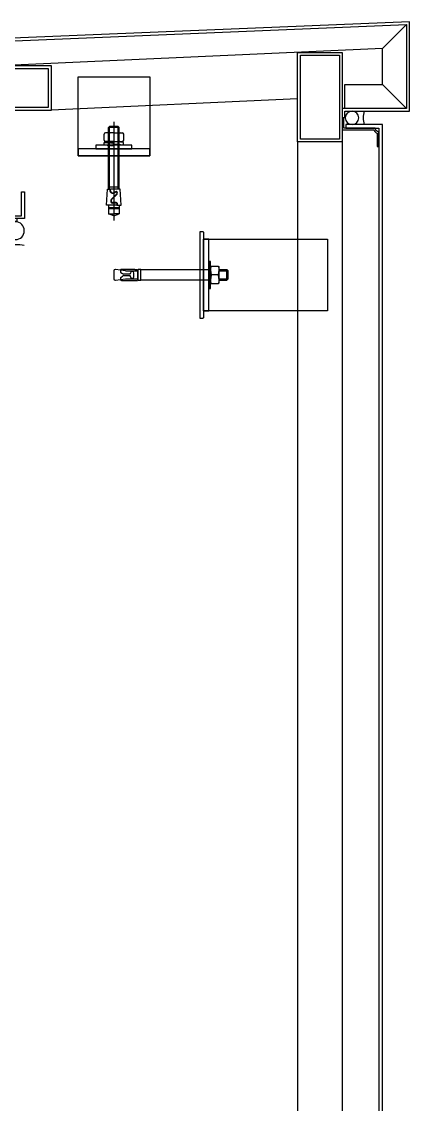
# Model space of a CAD drawing. Header units: millimetres. Extents: x 19868 to 801382, y -4805 to 85279.
# Drawn here: x 114535 to 114968, y 49169 to 50379 of the extents above; entities that cross this region are included whole.
import ezdxf

# ---------------------------------------------------------------- set-up
doc = ezdxf.new("R2010")
doc.units = ezdxf.units.MM
doc.header["$LTSCALE"] = 250
for name, color, linetype in [('A-ETC-8', 8, 'Continuous'), ('A-FIN', 6, 'Continuous'), ('A-FIN-9', 7, 'Continuous')]:
    doc.layers.add(name, color=color, linetype=linetype)

# ---------------------------------------------------------------- blocks, each defined once
blk = doc.blocks.new('A$C632c858f')
at = {"layer": 'A-ETC-8'}
blk.add_arc((-2.8, 0), 24, 341.8248, 18.1752, dxfattribs=at)
blk.add_ellipse((34, 0), major_axis=(7.59, 0), ratio=0.987937, dxfattribs=at)
blk = doc.blocks.new('너트 M12')
for p, q in [((-9, 0), (9, 0)), ((-9.5, -9), (-9.5, -0.5)), ((9, -9.5), (-9, -9.5)), ((0, -8.3), (0, -1.2)), ((9.5, -0.5), (9.5, -9))]:
    blk.add_line(p, q)
for centre, start, end in [((-9, -0.5), 90, 180), ((-9, -9), 180, 270), ((9, -0.5), 0, 90), ((9, -9), 270, 0)]:
    blk.add_arc(centre, 0.5, start, end)
at = {"extrusion": (0, 0, -1)}
for centre, major_axis, ratio, start_param, end_param in [((-4.8, -0.9), (-4.75, 0.31), 0.185359, -0.024388, 3.141593), ((4.8, -0.9), (4.75, 0.31), 0.185108, 3.141593, 6.30754), ((-4.8, -8.6), (4.75, 0.31), 0.187111, 0, 3.166211), ((4.8, -8.6), (-4.75, 0.31), 0.185991, 3.117121, 6.283185)]:
    blk.add_ellipse(centre, major_axis=major_axis, ratio=ratio, start_param=start_param, end_param=end_param, dxfattribs=at)
blk = doc.blocks.new('A$Cae507117')
at = {"layer": 'A-ETC-8'}
for points in [[(-50, 0), (-50, -50), (0, -50), (0, 0)], [(-46.8, -3.2), (-46.8, -46.8), (-3.2, -46.8), (-3.2, -3.2)]]:
    blk.add_lwpolyline(points, close=True, dxfattribs=at)
blk = doc.blocks.new('A$C2b0fb790')
at = {"layer": 'A-ETC-8'}
for points in [[(-50, 0), (-50, -100), (0, -100), (0, 0)], [(-46.8, -3.2), (-46.8, -96.8), (-3.2, -96.8), (-3.2, -3.2)]]:
    blk.add_lwpolyline(points, close=True, dxfattribs=at)
blk = doc.blocks.new('M12-STUD ANCHOR')
at = {"layer": 'A-ETC-8'}
for p, q in [((22.7, 48), (23.9, 49.2)), ((33.5, 49.2), (23.9, 49.2)), ((23.9, -20.8), (23.9, 49.2)), ((28.7, 54.2), (28.7, -55.8)), ((33.5, 49.2), (34.7, 48)), ((33.5, -20.8), (33.5, 49.2)), ((17.8, 33.7), (17.8, 40.7)), ((28.7, 42.2), (19.2, 42.2)), ((34.7, 48), (22.7, 48)), ((22.7, -20.8), (22.7, 48)), ((23.3, 33.7), (23.3, 40.7)), ((28.7, 42.2), (38.2, 42.2)), ((34.2, 33.7), (34.2, 40.7)), ((34.7, -20.8), (34.7, 48)), ((39.7, 33.7), (39.7, 40.7)), ((28.2, 30.2), (18, 31.2)), ((18, 28.2), (18, 31.2)), ((18, 31.2), (29.2, 31.2)), ((28.2, 27.2), (18, 28.2)), ((28.7, 32.2), (19.2, 32.2)), ((28.2, 27.2), (28.2, 30.2)), ((39.5, 28.2), (28.2, 28.2)), ((28.7, 32.2), (38.2, 32.2)), ((29.2, 29.2), (29.2, 32.2)), ((39.5, 31.2), (29.2, 32.2)), ((39.5, 28.2), (29.2, 29.2)), ((39.5, 28.2), (39.5, 31.2)), ((20.5, -38.8), (21.7, -20.8)), ((21.7, -20.8), (24.3, -20.8)), ((22.7, -18.4), (34.7, -18.4)), ((28.7, -20.8), (24.8, -20.8)), ((35.7, -20.8), (28.7, -20.8)), ((36.9, -38.8), (35.7, -20.8)), ((25.8, -32.3), (32, -26.1)), ((26.2, -32.6), (32.3, -26.5)), ((31.1, -35.9), (27.5, -35.9)), ((28.7, -38.8), (20.5, -38.8)), ((22.7, -38.8), (22.7, -48.4)), ((22.7, -41.2), (34.7, -41.2)), ((22.7, -42.4), (34.7, -42.4)), ((31.1, -36.4), (27.5, -36.4)), ((31.1, -38.8), (28.7, -38.8)), ((32.3, -38.8), (36.9, -38.8)), ((34.7, -38.8), (34.7, -48.4)), ((22.7, -48.4), (28.7, -48.4)), ((28.7, -50.8), (22.7, -48.4)), ((28.7, -50.8), (34.7, -48.4)), ((34.7, -48.4), (28.7, -48.4))]:
    blk.add_line(p, q, dxfattribs=at)
for centre, radius, start, end in [((19.2, 40.7), 1.47, 90, 180), ((21.8, 40.7), 1.47, 360, 90), ((24.7, 40.7), 1.47, 90, 180), ((32.8, 40.7), 1.47, 360, 90), ((35.7, 40.7), 1.47, 90, 180), ((38.2, 40.7), 1.47, 360, 90), ((19.2, 33.7), 1.47, 180, 270), ((21.8, 33.7), 1.47, 270, 360), ((24.7, 33.7), 1.47, 180, 270), ((32.8, 33.7), 1.47, 270, 360), ((35.7, 33.7), 1.47, 180, 270), ((38.2, 33.7), 1.47, 270, 360), ((27.7, -21.9), 3.6, 161.9622, 315), ((27.7, -21.9), 3.12, 159.0667, 315), ((31.1, -25.3), 1.68, 315, 135), ((31.1, -25.3), 1.2, 315, 135), ((27.5, -34), 2.4, 135, 270), ((27.5, -34), 1.92, 135, 270), ((31.1, -37.6), 1.68, 314.4153, 90), ((31.1, -37.6), 1.2, 270, 90)]:
    blk.add_arc(centre, radius, start, end, dxfattribs=at)
blk = doc.blocks.new('A$C7453124a')
at = {"layer": 'A-ETC-8'}
for points in [[(-40, 88.4), (40, 88.4), (40, 0), (-40, 0)], [(-40, 8), (-40, 0), (40, 0), (40, 8)], [(-20, 8), (20, 8), (20, 12), (-20, 12)]]:
    blk.add_lwpolyline(points, close=True, dxfattribs=at)
blk.add_blockref('M12-STUD ANCHOR', (-28.7, -16.2), dxfattribs=at)
blk = doc.blocks.new('A$C31f061f0')
at = {"layer": 'A-ETC-8'}
for p, q in [((400, 120.1), (427, 146.9)), ((-20, 100.9), (-47, 127)), ((427, 53), (400, 80))]:
    blk.add_line(p, q, dxfattribs=at)
for points in [[(358, 53), (358, 80), (400, 80), (400, 120.1), (-20, 100.9), (-20, -73)], [(305, 63.8), (30, 51.1)]]:
    blk.add_lwpolyline(points, dxfattribs=at)
blk.add_lwpolyline([(0, -70), (-30, -70), (-30, -67), (-3, -67), (-3, -40), (0, -40)], close=True, dxfattribs=at)
blk.add_arc((-10, -163.7), 64.5, 81.0843, 98.9157, dxfattribs=at)
at = {"layer": 'A-ETC-8', "extrusion": (0, 0, -1)}
blk.add_ellipse((-10, -83.5), major_axis=(0, 10), ratio=0.999542, dxfattribs=at)
at = {"layer": 'A-FIN-9'}
blk.add_lwpolyline([(358, 43), (358, 50), (430, 50), (430, 150), (-50, 130), (-50, -100), (-20, -100), (-20, -73), (-8, -73), (-8, -70), (-23, -70), (-23, -97), (-47, -97), (-47, 127.1), (427, 146.9), (427, 53), (355, 53), (355, 43)], close=True, dxfattribs=at)
at = {"layer": 'A-ETC-8', "xscale": -1}
for name, p in [('A$C2b0fb790', (305.1, 115.7)), ('A$Cae507117', (-20, 100.9))]:
    blk.add_blockref(name, p, dxfattribs=at)
at = {"layer": 'A-ETC-8'}
blk.add_blockref('A$C7453124a', (100, 0), dxfattribs=at)

msp = doc.modelspace()

# ---------------------------------------------------------------- linework, layer by layer
at = {"layer": 'A-ETC-8'}
for p, q in [((114843.2, 50244.7), (114843.2, 47565.2)), ((114893.2, 50244.7), (114893.2, 47565.2)), ((114638.2, 50100.5), (114638.2, 50091.5)), ((114640.2, 50102), (114639.7, 50102)), ((114651.2, 50100.5), (114640.2, 50102)), ((114645.6, 50101.2), (114645.6, 50099.5)), ((114646.1, 50098.7), (114647.9, 50097.5)), ((114661.6, 50102.2), (114646.6, 50102.2)), ((114651.2, 50100.5), (114665.2, 50100.5)), ((114656.6, 50097.5), (114656.6, 50098)), ((114660.6, 50094), (114660.6, 50098)), ((114661.6, 50102.2), (114664.6, 50102.2)), ((114664.6, 50102.2), (114664.6, 50089.7)), ((114665.2, 50090), (114665.2, 50102)), ((114668.2, 50102), (114665.2, 50102)), ((114668.2, 50090), (114668.2, 50102)), ((114668.2, 50102), (114744.2, 50102)), ((114755.7, 50102), (114764.2, 50102)), ((114755.7, 50100.5), (114765.7, 50100.5)), ((114764.2, 50090), (114764.2, 50102)), ((114765.7, 50100.5), (114764.2, 50102)), ((114765.7, 50091.5), (114765.7, 50100.5)), ((114639.7, 50090), (114640.2, 50090)), ((114640.2, 50090), (114651.2, 50091.5)), ((114645.6, 50092.4), (114645.6, 50090.7)), ((114646.1, 50093.3), (114647.9, 50094.5)), ((114646.6, 50089.7), (114661.6, 50089.7)), ((114656.1, 50097), (114649.5, 50097)), ((114656.1, 50095), (114649.5, 50095)), ((114651.2, 50091.5), (114665.2, 50091.5)), ((114656.6, 50094), (114656.6, 50094.5)), ((114661.6, 50089.7), (114664.6, 50089.7)), ((114665.2, 50090), (114668.2, 50090)), ((114744.2, 50090), (114668.2, 50090)), ((114755.5, 50091.5), (114765.7, 50091.5)), ((114755.7, 50090), (114764.2, 50090)), ((114765.7, 50091.5), (114764.2, 50090))]:
    msp.add_line(p, q, dxfattribs=at)
for points in [[(114930.2, 50259.9), (114895.2, 50259.9), (114895.2, 50270.9), (114893.2, 50270.9), (114893.2, 50257.9), (114928.6, 50257.9, 0.226541), (114932.2, 50254.3), (114932.2, 50239.6), (114934.2, 50239.6), (114934.2, 50255.9, -0.414214)], [(114738.2, 50143.5), (114738.2, 50048.5, -0.414214), (114737.2, 50047.5), (114734.7, 50047.5), (114734.7, 50144.5), (114737.2, 50144.5, -0.414214)]]:
    msp.add_lwpolyline(points, format="xyb", close=True, dxfattribs=at)
for points in [[(114876.7, 50056), (114738.2, 50056), (114738.2, 50136), (114876.7, 50136)], [(114738.2, 50056), (114744.2, 50056), (114744.2, 50136), (114738.2, 50136)], [(114744.2, 50111), (114744.2, 50081), (114746.2, 50081), (114746.2, 50111)]]:
    msp.add_lwpolyline(points, close=True, dxfattribs=at)
for centre, radius, start, end in [((114639.7, 50100.5), 1.5, 90, 180), ((114646.6, 50101.2), 1, 90, 180), ((114646.6, 50099.5), 1, 180, 236.3099), ((114658.6, 50098), 2, 90, 180), ((114658.6, 50098), 2, 0, 90), ((114639.7, 50091.5), 1.5, 180, 270), ((114646.6, 50092.4), 1, 123.6901, 180), ((114646.6, 50090.7), 1, 180, 270), ((114649.5, 50100), 3, 236.3099, 270), ((114649.5, 50092), 3, 90, 123.6901), ((114656.1, 50097.5), 0.5, 270, 0), ((114656.1, 50094.5), 0.5, 0, 90), ((114658.6, 50094), 2, 180, 270), ((114658.6, 50094), 2, 270, 0)]:
    msp.add_arc(centre, radius, start, end, dxfattribs=at)
at = {"layer": 'A-FIN'}
msp.add_lwpolyline([(114897.2, 47576.2), (114897.2, 47572.2), (114938.2, 47572.2), (114938.2, 50263.9), (114897.2, 50263.9), (114897.2, 50259.9), (114934.2, 50259.9), (114934.2, 47576.2), (114897.2, 47576.2)], close=True, dxfattribs=at)

# ---------------------------------------------------------------- block references
at = {"layer": 'A-ETC-8', "xscale": -1}
msp.add_blockref('A$C632c858f', (114938.2, 50271.4), dxfattribs=at)
at = {"layer": 'A-ETC-8', "xscale": -1, "rotation": 90}
msp.add_blockref('너트 M12', (114746.2, 50096), dxfattribs=at)
at = {"layer": 'A-FIN-9'}
msp.add_blockref('A$C31f061f0', (114538.2, 50228.9), dxfattribs=at)

doc.saveas('drawing.dxf')
